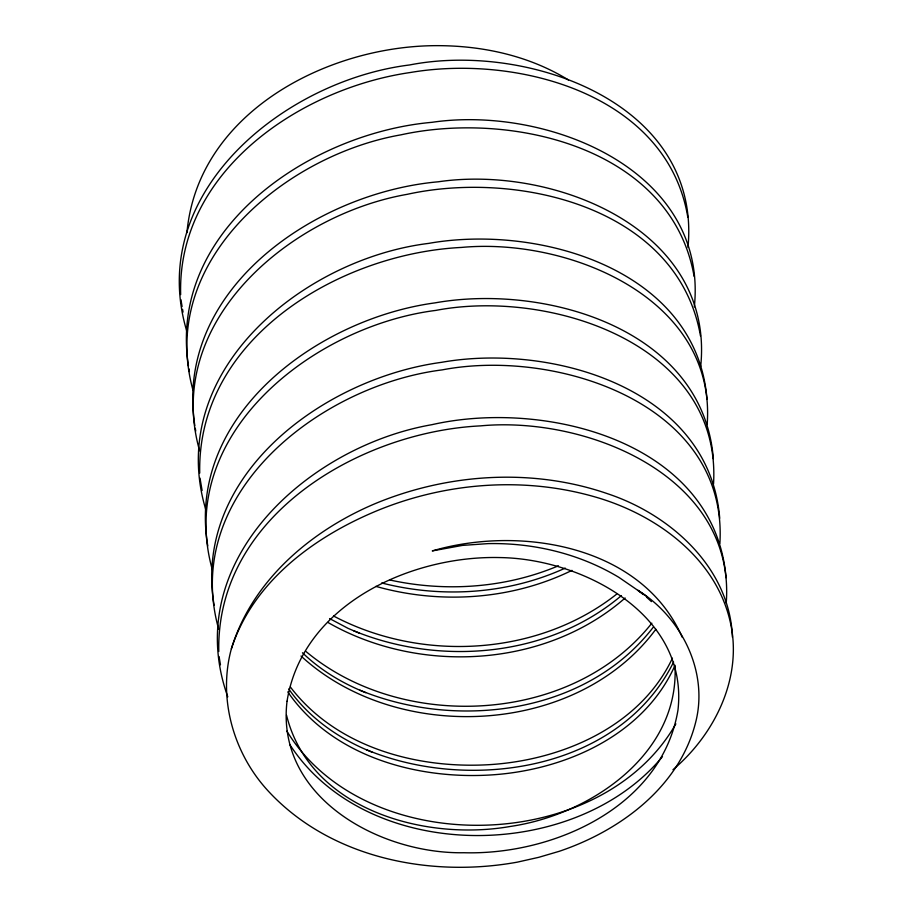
<?xml version="1.0" encoding="UTF-8"?>
<svg xmlns="http://www.w3.org/2000/svg" width="913" height="913" viewBox="0 0 913 913"><rect width="100%" height="100%" fill="white"/><g stroke="black" fill="none" stroke-linecap="round" stroke-linejoin="round"><path stroke-width="1.37" d="M186.937 232.689C197.687 112.927 326.694 45.947 436.311 45.65C482.258 45.536 529.049 55.659 568.434 79.967M687.98 247.457C701.892 102.587 526.949 41.895 409.64 64.96C285.016 80.355 145.612 191.992 186.583 330.552M694.337 306.939C708.465 168.939 545.94 105.497 431.963 122.319C310.671 132.978 167.33 229.003 188.455 366.056M700.693 366.421C714.822 228.421 552.297 164.979 438.32 181.79C317.028 192.449 173.687 288.474 194.811 425.526M707.164 424.613C716.671 297.741 567.795 237.448 461.487 247.434C340.435 253.403 196.866 337.65 199.73 473.071M713.521 484.095C722.046 343.813 549.329 288.622 435.866 310.397C314.323 325.69 174.257 433.629 212.352 569.826M719.878 543.577C728.403 403.295 555.686 348.093 442.223 369.879C320.68 385.172 180.614 493.1 218.709 629.297M726.234 603.048C735.741 476.175 586.854 415.883 480.558 425.869C359.505 431.838 215.936 516.085 218.789 651.505M732.42 637.183C729.829 567.475 670.29 514.612 607.796 493.796C533.226 468.015 449.595 473.185 376.966 502.892C312.189 529.7 252.33 579.926 231.366 648.812C217.865 698.262 233.306 752.894 267.623 790.384C329.559 857.98 429.669 878.044 517.329 862.146L538.761 857.318L559.213 851.315C619.904 830.864 679.489 787.132 695.683 722.206C708.659 671.546 681.372 617.302 637.97 590.323L643.311 594.568M231.366 648.812C253.061 581.364 314.688 536.388 377.765 510.424C445.921 482.509 523.537 476.392 594.58 496.798C655.511 514.087 715.724 557.341 730.297 622.095C742.954 677.412 714.845 734.326 672.972 769.705M672.447 658.147C640.196 726.622 561.792 760.13 489.699 764.638C416.899 769.1 336.189 747.325 290.391 687.01M673.589 662.051C619.859 770.72 469.659 792.701 366.239 749.653M674.73 665.954C643.254 736.004 563.789 770.435 490.806 774.954C416.066 779.576 332.115 756.249 287.778 691.917M675.86 723.872C601.016 855.036 365.965 860.594 286.876 731.13M655.842 629.262C576.628 736.414 396.927 744.586 301.039 656.036M651.836 623.202C571.915 724.089 402.519 732.58 305.878 651.414M653.183 627.322C586.431 714.046 456.899 730.286 359.882 690.171M662.473 756.626C574.334 863.253 367.711 864.257 289.946 744.791M621.422 595.596C548.645 657.2 440.123 666.376 353.525 630.689M625.131 597.992C545.027 668.042 418.93 674.741 327.881 622.426M616.674 594.135C537.905 656.276 421.292 662.53 333.519 615.978M565.227 568.103C508.29 594.192 442.154 598.471 381.702 582.962M571.96 570.374C511.668 599.921 440.237 604.577 375.894 586.374M558.448 565.786C505.711 588.086 445.921 592.24 390.159 580.063M359.437 633.211L348.024 628.338L329.57 618.558M365.782 692.693C342.523 683.358 320.554 670.245 302.465 652.772M372.139 752.164C339.408 739.096 309.039 718.075 288.713 688.916M647.249 596.817L618.911 577.37C579.744 553.757 533.58 542.676 487.999 543.623L462.446 545.403L432.271 550.916C519.874 525.18 641.93 545.141 682.228 637.285M646.518 597.102L651.437 601.61M227.782 696.824C179.382 561.324 308.583 446.183 431.906 424.682C544.627 399.061 714.286 441.162 726.063 577.701M286.556 715.301C310.021 809.831 424.99 841.501 510.538 826.413C590.083 814.841 679.854 754.252 674.958 665.223M192.94 390.034C157.264 260.707 285.312 155.096 400.921 134.839C511.143 110.599 671.523 147.461 694.131 276.479M199.639 450.874C162.731 321.159 291.19 214.566 407.278 194.309C517.5 170.08 677.88 206.931 700.488 335.961M205.996 510.344C163.815 371.397 303.561 258.767 428.711 243.383C538.077 223.947 696.619 269.05 706.993 399.266M687.774 216.997C666.981 94.016 517.157 54.278 410.439 72.492C300.012 88.424 177.111 171.484 180.66 294.637M180.934 299.669L182.098 306.574M182.566 309.336L183.034 312.109M188.923 368.818L189.39 371.58M195.279 428.3L195.747 431.062M200.004 478.092L202.104 490.543M207.765 545.871C185.761 414.685 318.66 318.591 435.067 302.865C544.433 283.429 702.964 328.52 713.35 458.748M214.11 605.342C192.118 474.167 325.017 378.062 441.424 362.347C550.79 342.9 709.321 388.002 719.706 518.23M219.074 656.527L220.467 664.824M287.036 701.275C275.543 797.631 380.264 854.226 463.952 852.731C553.312 855.276 661.993 806.989 677.982 709.983C688.676 614.529 582.779 558.939 500.484 557.581C411.01 555.138 302.443 604.429 287.036 701.275"/></g></svg>
